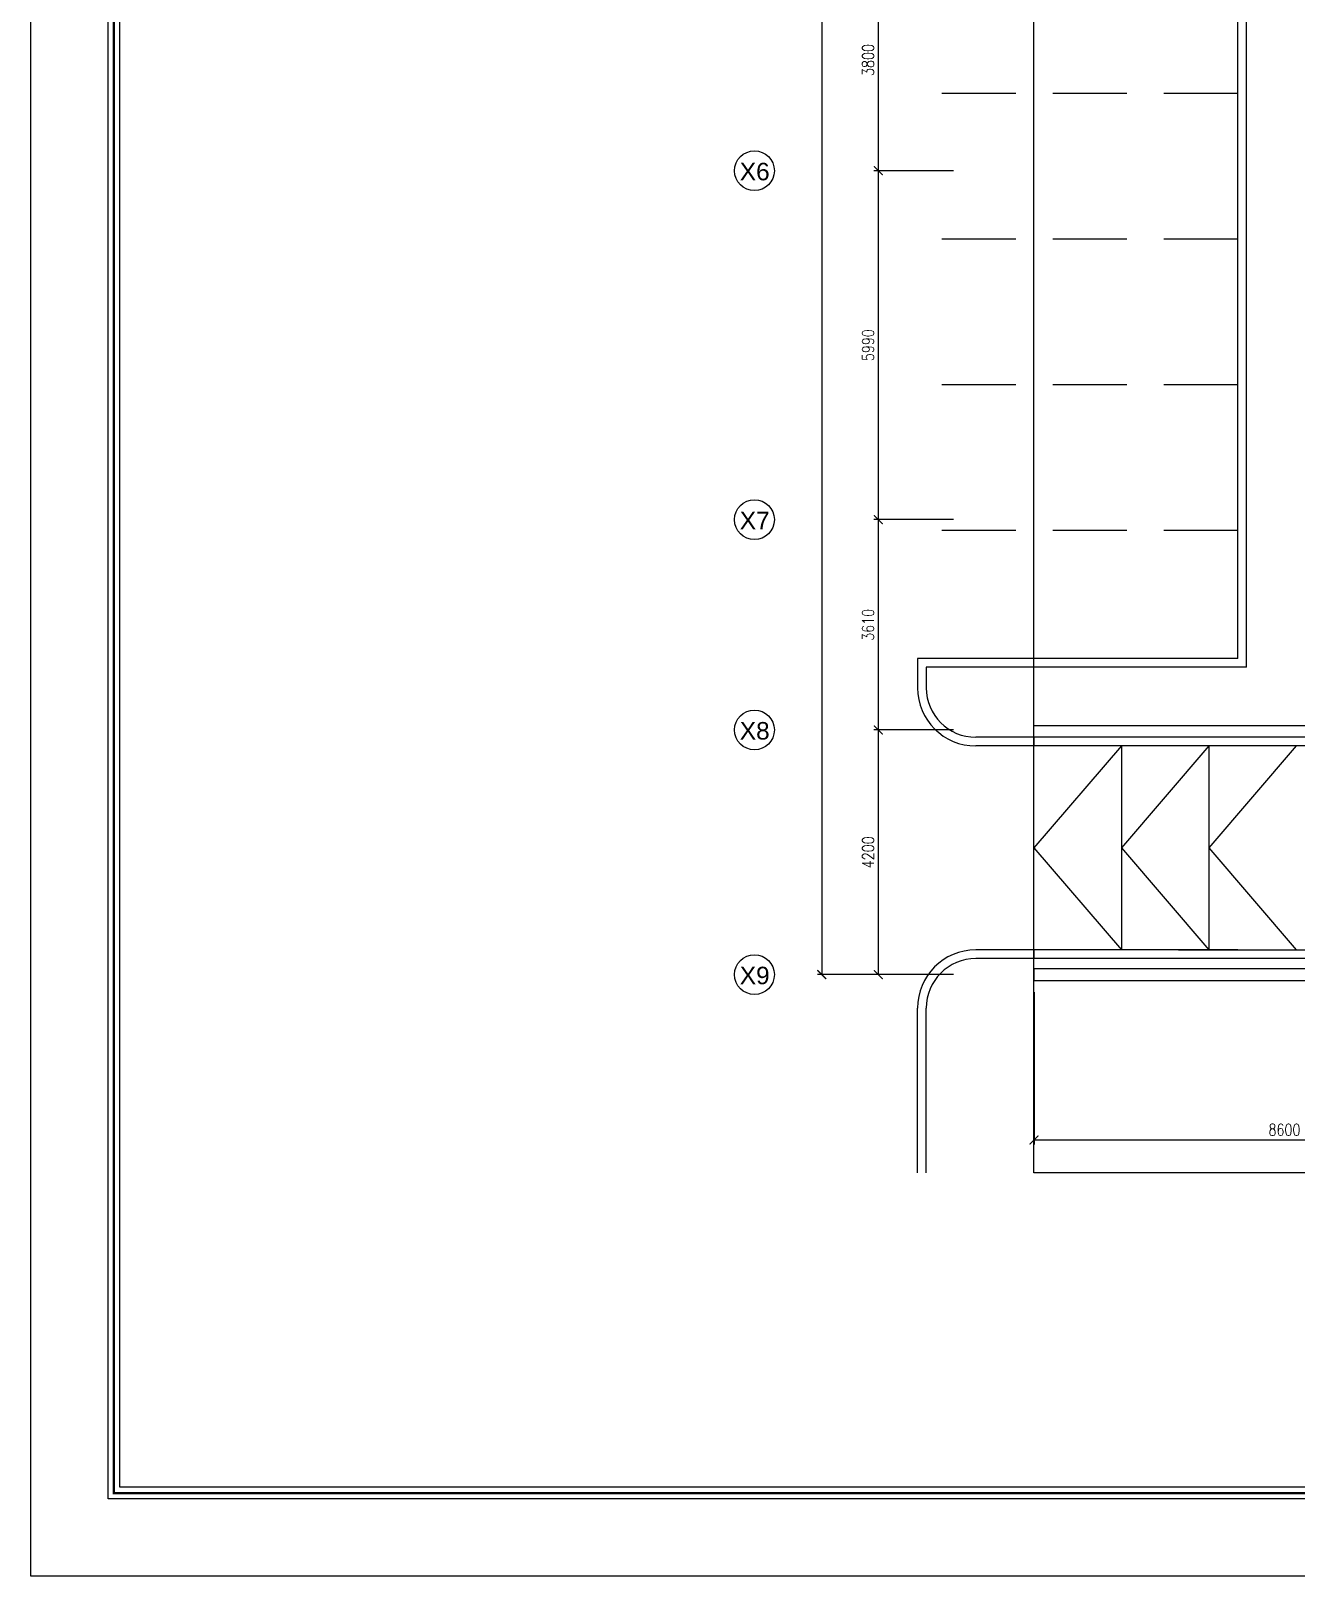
# Model space of a CAD drawing. Header units: millimetres. Extents: x -1288794 to 352264, y -1971533 to -1569871.
# Drawn here: x 273506 to 295228, y -1625558 to -1599033 of the extents above; entities that cross this region are included whole.
import ezdxf
from ezdxf.enums import TextEntityAlignment as Align

# ---------------------------------------------------------------- set-up
doc = ezdxf.new("R2010")
doc.units = ezdxf.units.MM
doc.header["$LTSCALE"] = 500
doc.header["$PDMODE"] = 34
doc.linetypes.add('CENTER', pattern=[50.8, 31.75, -6.35, 6.35, -6.35])
doc.linetypes.add('DASHED', pattern=[19.05, 12.7, -6.35])
for name, color, linetype in [('A-ANNO-DIMS', 1, 'Continuous'), ('A-ANNO-SYMB', 33, 'Continuous'), ('A-ANNO-TEXT', 8, 'Continuous'), ('A-AREA', 8, 'CENTER'), ('HATCH', 251, 'Continuous'), ('L-WALK', 8, 'Continuous'), ('LOGO LINE', 7, 'Continuous'), ('LOGO1LINE', 7, 'Continuous')]:
    doc.layers.add(name, color=color, linetype=linetype)
doc.styles.add('ROMANS', font='romans.shx', dxfattribs={"width": 0.8})
doc.styles.add('SANSSERIF', font='sas_____.pfb')
doc.dimstyles.new('100 of DIM2', dxfattribs={"dimscale": 0, "dimtxt": 200, "dimasz": 150, "dimexe": 75, "dimexo": 200, "dimgap": 75, "dimtad": 1, "dimdec": 0, "dimrnd": 5, "dimzin": 0, "dimdsep": 46, "dimtxsty": 'ROMANS', "dimblk": 'ARCHTICK', "dimcen": 100, "dimclrd": 94, "dimclre": 94, "dimclrt": 2, "dimadec": 0, "dimazin": 0, "dimtfac": 1, "dimtdec": 0, "dimtofl": 0, "dimtmove": 2, "dimatfit": 3, "dimldrblk": 'OPEN90', "dimfxl": 75, "dimtolj": 1, "dimtzin": 0, "dimarcsym": 0})

# ---------------------------------------------------------------- blocks, each defined once
blk = doc.blocks.new('_ArchTick')
at = {"color": 0, "linetype": 'ByBlock', "const_width": 0.15}
blk.add_lwpolyline([(-0.5, -0.5), (0.5, 0.5)], dxfattribs=at)
blk = doc.blocks.new('*D168')
at = {"layer": 'A-ANNO-DIMS', "color": 94, "lineweight": -2, "ltscale": 3, "transparency": 16777216}
for p, q in [((289238, -1580033), (287008, -1580033)), ((287083, -1580033), (287083, -1615233)), ((289238, -1615233), (287008, -1615233))]:
    blk.add_line(p, q, dxfattribs=at)
at = {"layer": 'Defpoints', "color": 0, "ltscale": 3, "transparency": 16777216}
for p in [(289438, -1580033), (287083, -1615233), (289438, -1615233)]:
    blk.add_point(p, dxfattribs=at)
at = {"layer": 'A-ANNO-DIMS', "color": 94, "lineweight": -2, "ltscale": 3, "transparency": 16777216, "xscale": 150, "yscale": 150, "zscale": 150}
for p, rotation in [((287083, -1580033), 90), ((287083, -1615233), 270)]:
    blk.add_blockref('_ArchTick', p, dxfattribs=dict(at, rotation=rotation))
at = {"layer": 'A-ANNO-DIMS', "color": 2, "ltscale": 3, "transparency": 16777216, "insert": (286908, -1597633), "char_height": 200, "attachment_point": 5, "rotation": 90, "style": 'ROMANS'}
blk.add_mtext('\\A1;35200', dxfattribs=at)
blk = doc.blocks.new('_Open90')
at = {"color": 0, "linetype": 'ByBlock', "lineweight": -2}
for p, q in [((0, 0), (-1, 0)), ((-0.5, 0.5), (0, 0)), ((0, 0), (-0.5, -0.5))]:
    blk.add_line(p, q, dxfattribs=at)
blk = doc.blocks.new('*D173')
at = {"layer": 'A-ANNO-DIMS', "color": 94, "lineweight": -2, "ltscale": 3, "transparency": 16777216}
for p, q in [((289347, -1597633), (287980, -1597633)), ((288055, -1597633), (288055, -1601433)), ((289347, -1601433), (287980, -1601433))]:
    blk.add_line(p, q, dxfattribs=at)
at = {"layer": 'Defpoints', "color": 0, "ltscale": 3, "transparency": 16777216}
for p in [(289547, -1597633), (288055, -1601433), (289547, -1601433)]:
    blk.add_point(p, dxfattribs=at)
at = {"layer": 'A-ANNO-DIMS', "color": 94, "lineweight": -2, "ltscale": 3, "transparency": 16777216, "xscale": 150, "yscale": 150, "zscale": 150}
for p, rotation in [((288055, -1597633), 90), ((288055, -1601433), 270)]:
    blk.add_blockref('_ArchTick', p, dxfattribs=dict(at, rotation=rotation))
at = {"layer": 'A-ANNO-DIMS', "color": 2, "ltscale": 3, "transparency": 16777216, "insert": (287880, -1599533), "char_height": 200, "attachment_point": 5, "rotation": 90, "style": 'ROMANS'}
blk.add_mtext('\\A1;3800', dxfattribs=at)
blk = doc.blocks.new('*D174')
at = {"layer": 'A-ANNO-DIMS', "color": 94, "lineweight": -2, "ltscale": 3, "transparency": 16777216}
for p, q in [((289347, -1601433), (287980, -1601433)), ((288055, -1601433), (288055, -1607423)), ((289347, -1607423), (287980, -1607423))]:
    blk.add_line(p, q, dxfattribs=at)
at = {"layer": 'Defpoints', "color": 0, "ltscale": 3, "transparency": 16777216}
for p in [(289547, -1601433), (288055, -1607423), (289547, -1607423)]:
    blk.add_point(p, dxfattribs=at)
at = {"layer": 'A-ANNO-DIMS', "color": 94, "lineweight": -2, "ltscale": 3, "transparency": 16777216, "xscale": 150, "yscale": 150, "zscale": 150}
for p, rotation in [((288055, -1601433), 90), ((288055, -1607423), 270)]:
    blk.add_blockref('_ArchTick', p, dxfattribs=dict(at, rotation=rotation))
at = {"layer": 'A-ANNO-DIMS', "color": 2, "ltscale": 3, "transparency": 16777216, "insert": (287880, -1604428), "char_height": 200, "attachment_point": 5, "rotation": 90, "style": 'ROMANS'}
blk.add_mtext('\\A1;5990', dxfattribs=at)
blk = doc.blocks.new('*D175')
at = {"layer": 'A-ANNO-DIMS', "color": 94, "lineweight": -2, "ltscale": 3, "transparency": 16777216}
for p, q in [((289347, -1607423), (287980, -1607423)), ((288055, -1607423), (288055, -1611033)), ((289347, -1611033), (287980, -1611033))]:
    blk.add_line(p, q, dxfattribs=at)
at = {"layer": 'Defpoints', "color": 0, "ltscale": 3, "transparency": 16777216}
for p in [(289547, -1607423), (288055, -1611033), (289547, -1611033)]:
    blk.add_point(p, dxfattribs=at)
at = {"layer": 'A-ANNO-DIMS', "color": 94, "lineweight": -2, "ltscale": 3, "transparency": 16777216, "xscale": 150, "yscale": 150, "zscale": 150}
for p, rotation in [((288055, -1607423), 90), ((288055, -1611033), 270)]:
    blk.add_blockref('_ArchTick', p, dxfattribs=dict(at, rotation=rotation))
at = {"layer": 'A-ANNO-DIMS', "color": 2, "ltscale": 3, "transparency": 16777216, "insert": (287880, -1609228), "char_height": 200, "attachment_point": 5, "rotation": 90, "style": 'ROMANS'}
blk.add_mtext('\\A1;3610', dxfattribs=at)
blk = doc.blocks.new('*D176')
at = {"layer": 'A-ANNO-DIMS', "color": 94, "lineweight": -2, "ltscale": 3, "transparency": 16777216}
for p, q in [((289347, -1611033), (287980, -1611033)), ((288055, -1611033), (288055, -1615233)), ((289347, -1615233), (287980, -1615233))]:
    blk.add_line(p, q, dxfattribs=at)
at = {"layer": 'Defpoints', "color": 0, "ltscale": 3, "transparency": 16777216}
for p in [(289547, -1611033), (288055, -1615233), (289547, -1615233)]:
    blk.add_point(p, dxfattribs=at)
at = {"layer": 'A-ANNO-DIMS', "color": 94, "lineweight": -2, "ltscale": 3, "transparency": 16777216, "xscale": 150, "yscale": 150, "zscale": 150}
for p, rotation in [((288055, -1611033), 90), ((288055, -1615233), 270)]:
    blk.add_blockref('_ArchTick', p, dxfattribs=dict(at, rotation=rotation))
at = {"layer": 'A-ANNO-DIMS', "color": 2, "ltscale": 3, "transparency": 16777216, "insert": (287880, -1613133), "char_height": 200, "attachment_point": 5, "rotation": 90, "style": 'ROMANS'}
blk.add_mtext('\\A1;4200', dxfattribs=at)
blk = doc.blocks.new('*D151')
at = {"layer": 'A-ANNO-DIMS', "color": 94, "linetype": 'Continuous', "lineweight": -2, "ltscale": 3, "transparency": 16777216}
for p, q in [((290728, -1615533), (290728, -1618147)), ((299328, -1615533), (299328, -1618147)), ((299328, -1618072), (290728, -1618072))]:
    blk.add_line(p, q, dxfattribs=at)
at = {"layer": 'Defpoints', "color": 0, "linetype": 'Continuous', "ltscale": 3, "transparency": 16777216}
for p in [(290728, -1615333), (299328, -1615333), (290728, -1618072)]:
    blk.add_point(p, dxfattribs=at)
at = {"layer": 'A-ANNO-DIMS', "color": 94, "linetype": 'Continuous', "lineweight": -2, "ltscale": 3, "transparency": 16777216, "xscale": 150, "yscale": 150, "zscale": 150, "rotation": 180}
blk.add_blockref('_ArchTick', (290728, -1618072), dxfattribs=at)
at = {"layer": 'A-ANNO-DIMS', "color": 94, "linetype": 'Continuous', "lineweight": -2, "ltscale": 3, "transparency": 16777216, "xscale": 150, "yscale": 150, "zscale": 150}
blk.add_blockref('_ArchTick', (299328, -1618072), dxfattribs=at)
at = {"layer": 'A-ANNO-DIMS', "color": 2, "linetype": 'Continuous', "ltscale": 3, "transparency": 16777216, "insert": (295028, -1617897), "char_height": 200, "attachment_point": 5, "style": 'ROMANS'}
blk.add_mtext('\\A1;8600', dxfattribs=at)

msp = doc.modelspace()

# ---------------------------------------------------------------- linework, layer by layer
at = {"layer": 'A-ANNO-SYMB', "ltscale": 3}
for centre in [(285928.4, -1601432.8), (285928.4, -1607422.8), (285928.4, -1611032.8), (285928.4, -1615232.8)]:
    msp.add_circle(centre, 342.2, dxfattribs=at)
at = {"layer": 'A-AREA', "ltscale": 15}
for p, q in [((290727.8, -1618632.8), (290727.8, -1578632.8)), ((325827.8, -1618632.8), (290727.8, -1618632.8))]:
    msp.add_line(p, q, dxfattribs=at)
at = {"layer": 'A-AREA', "linetype": 'Continuous', "ltscale": 3}
for p, q in [((290727.8, -1611157.8), (290727.8, -1610957.8)), ((290727.8, -1610957.8), (298027.8, -1610957.8)), ((298027.8, -1611157.8), (290727.8, -1611157.8)), ((296727.8, -1615132.8), (290727.8, -1615132.8)), ((290727.8, -1615132.8), (290727.8, -1615332.8)), ((290727.8, -1615332.8), (299327.8, -1615332.8))]:
    msp.add_line(p, q, dxfattribs=at)
at = {"layer": 'HATCH', "ltscale": 3}
for p, q in [((292227.8, -1611307.8), (292227.8, -1614807.8)), ((293727.8, -1611307.8), (293727.8, -1614807.8))]:
    msp.add_line(p, q, dxfattribs=at)
for points in [[(292227.8, -1611307.8), (290727.8, -1613057.8), (292227.8, -1614807.8)], [(293727.8, -1611307.8), (292227.8, -1613057.8), (293727.8, -1614807.8)], [(295227.8, -1611307.8), (293727.8, -1613057.8), (295227.8, -1614807.8)]]:
    msp.add_lwpolyline(points, dxfattribs=at)
at = {"layer": 'L-WALK', "ltscale": 15}
for p, q in [((294377.8, -1609957.8), (294377.8, -1582458.8)), ((294227.8, -1609807.8), (294227.8, -1582608.8)), ((288727.8, -1609807.8), (288727.8, -1610307.8)), ((288877.8, -1609957.8), (288877.8, -1610307.8)), ((288727.8, -1618632.8), (288727.8, -1615807.8)), ((288877.8, -1618632.8), (288877.8, -1615807.8)), ((288727.8, -1618632.8), (288727.8, -1618608.8)), ((288877.8, -1618632.8), (288877.8, -1618608.8))]:
    msp.add_line(p, q, dxfattribs=at)
at = {"layer": 'L-WALK', "linetype": 'DASHED', "ltscale": 0.2}
for p, q in [((294227.8, -1600108.8), (288727.8, -1600108.8)), ((294227.8, -1602608.8), (288727.8, -1602608.8)), ((294227.8, -1605108.8), (288727.8, -1605108.8)), ((294227.8, -1607608.8), (288727.8, -1607608.8))]:
    msp.add_line(p, q, dxfattribs=at)
at = {"layer": 'L-WALK', "ltscale": 3}
for p, q in [((294227.8, -1609807.8), (288727.8, -1609807.8)), ((294377.8, -1609957.8), (288877.8, -1609957.8)), ((298027.8, -1611157.8), (289727.8, -1611157.8)), ((299327.8, -1611307.8), (289727.8, -1611307.8)), ((290727.8, -1611157.8), (290727.8, -1611307.8)), ((294227.8, -1614807.8), (289727.8, -1614807.8)), ((290727.8, -1614807.8), (290727.8, -1614957.8)), ((293208.1, -1614807.8), (299327.8, -1614807.8)), ((299327.8, -1614957.8), (289727.8, -1614957.8))]:
    msp.add_line(p, q, dxfattribs=at)
at = {"layer": 'L-WALK', "ltscale": 15}
for centre, radius, start, end in [((289727.8, -1610307.8), 1000, 180, 270), ((289727.8, -1610307.8), 850, 180, 270), ((289727.8, -1615807.8), 1000, 90, 180), ((289727.8, -1615807.8), 850, 90, 180)]:
    msp.add_arc(centre, radius, start, end, dxfattribs=at)
at = {"layer": 'LOGO LINE'}
msp.add_lwpolyline([(352263.9, -1625558), (273505.9, -1625558), (273505.9, -1569870.5), (352263.9, -1569870.5)], close=True, dxfattribs=at)
at = {"layer": 'LOGO1LINE'}
for points in [[(350938, -1624232.1), (274831.8, -1624232.1), (274831.8, -1571196.4), (350938, -1571196.4)], [(340629.3, -1624033.3), (275030.7, -1624033.3), (275030.7, -1571395.3), (340629.3, -1571395.3)]]:
    msp.add_lwpolyline(points, close=True, dxfattribs=at)
at = {"layer": 'LOGO1LINE', "const_width": 39.8}
msp.add_lwpolyline([(350838.6, -1624132.7), (274931.2, -1624132.7), (274931.2, -1571295.9), (350838.6, -1571295.9)], close=True, dxfattribs=at)

# ---------------------------------------------------------------- texts
at = {"layer": 'A-ANNO-TEXT', "style": 'SANSSERIF'}
for s, p in [('X6', (285933, -1601597.4)), ('X7', (285933, -1607587.4)), ('X8', (285933, -1611197.4)), ('X9', (285933, -1615397.4))]:
    msp.add_text(s, height=300, dxfattribs=at).set_placement(p, align=Align.CENTER)

# ---------------------------------------------------------------- dimensions: what is measured, and where the dimension line sits
at = {"layer": 'A-ANNO-DIMS', "ltscale": 3}
for base, p1, p2, picture, middle in [((287082.6, -1615232.8), (289437.7, -1580032.8), (289437.7, -1615232.8), '*D168', (286907.6, -1597632.8)), ((288055, -1601432.8), (289546.6, -1597632.8), (289546.6, -1601432.8), '*D173', (287880, -1599532.8)), ((288055, -1607422.8), (289546.6, -1601432.8), (289546.6, -1607422.8), '*D174', (287880, -1604427.8)), ((288055, -1611032.8), (289546.6, -1607422.8), (289546.6, -1611032.8), '*D175', (287880, -1609227.8)), ((288055, -1615232.8), (289546.6, -1611032.8), (289546.6, -1615232.8), '*D176', (287880, -1613132.8))]:
    dim = msp.add_linear_dim(base=base, p1=p1, p2=p2, angle=90, dimstyle='100 of DIM2', override={"dimscale": 1}, dxfattribs=at)
    dim.commit()
    dim.dimension.update_dxf_attribs({"geometry": picture, "text_midpoint": middle})
at = {"layer": 'A-ANNO-DIMS', "linetype": 'Continuous', "ltscale": 3}
dim = msp.add_linear_dim(base=(290727.8, -1618071.8), p1=(299327.8, -1615332.8), p2=(290727.8, -1615332.8), dimstyle='100 of DIM2', override={"dimscale": 1}, dxfattribs=at)
dim.commit()
dim.dimension.update_dxf_attribs({"geometry": '*D151', "text_midpoint": (295027.8, -1617896.8)})

doc.saveas('drawing.dxf')
